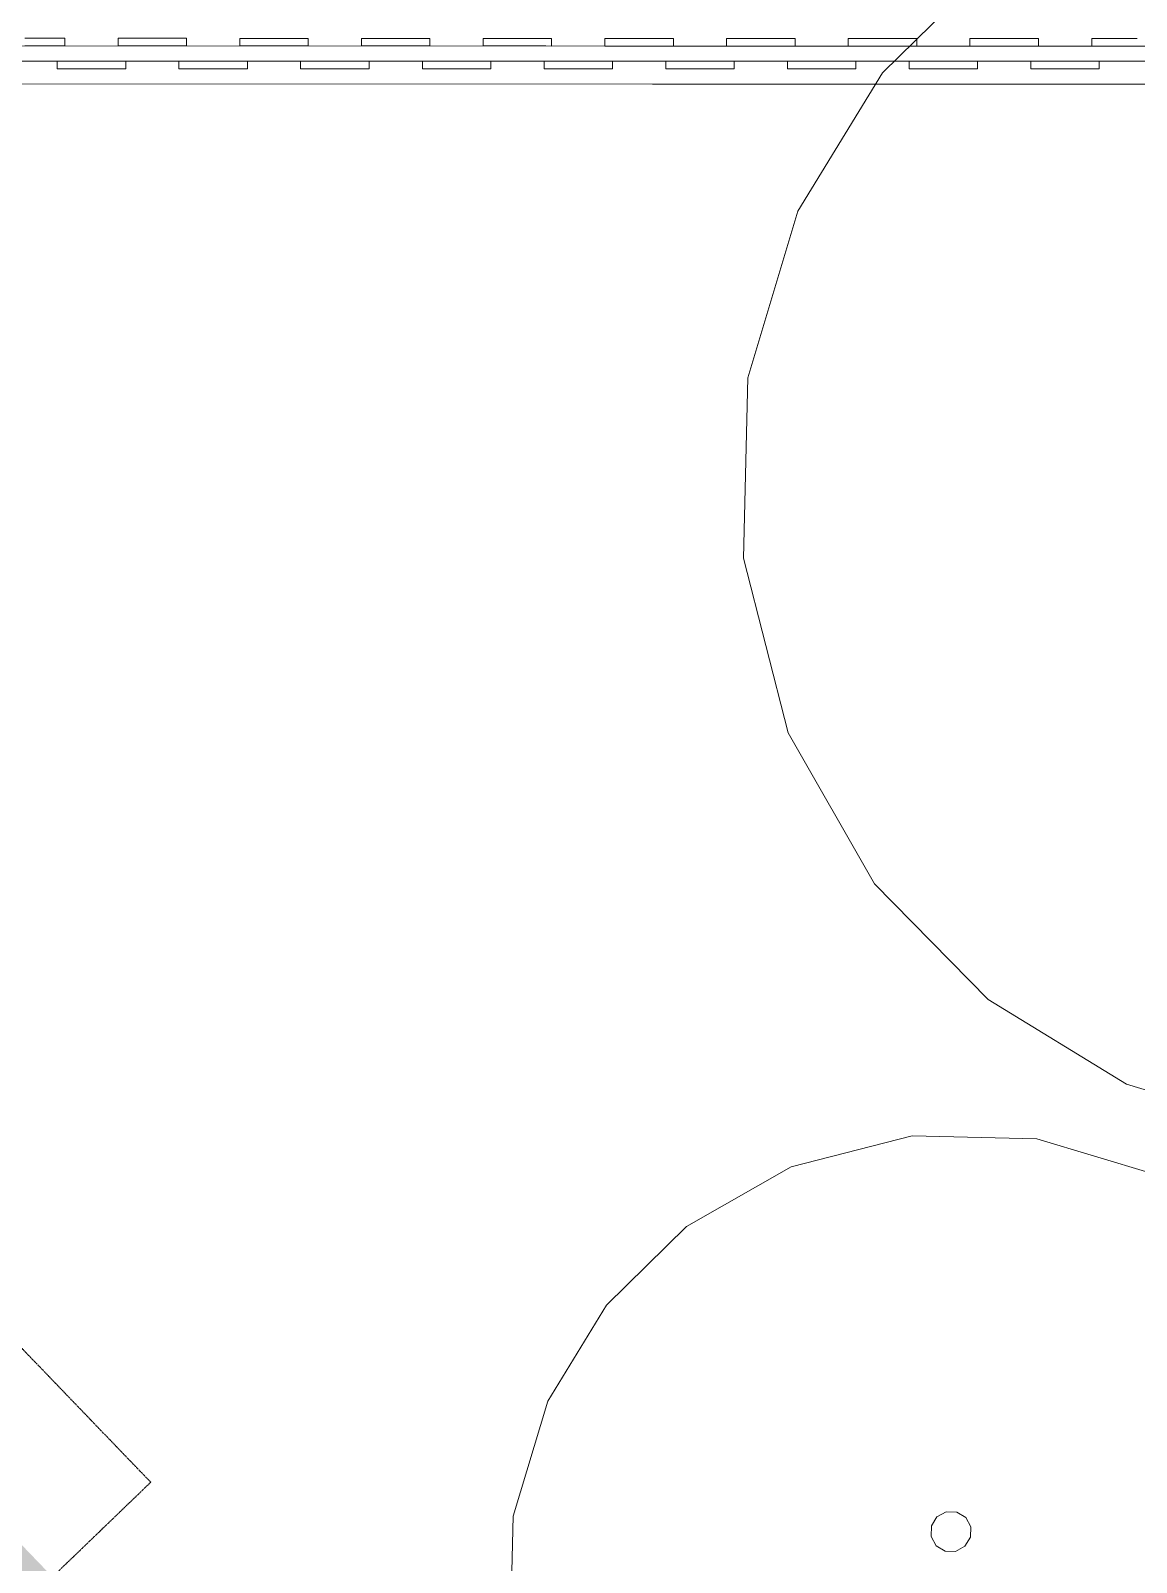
# Model space of a CAD drawing. Header units: millimetres. Extents: x -31757 to 121236, y -27283 to 59400.
# Drawn here: x 58835 to 61016, y 52931 to 55950 of the extents above; entities that cross this region are included whole.
import ezdxf

# ---------------------------------------------------------------- set-up
doc = ezdxf.new("R2010")
doc.units = ezdxf.units.MM
doc.linetypes.add('PHANTOM', pattern=[6.35, 3.175, -0.635, 0.635, -0.635, 0.635, -0.635])
doc.layers.add('10_見えがかり', color=7, linetype='Continuous', lineweight=13)
doc.layers.add('20_上部（屋根の外形・梁）', color=8, linetype='PHANTOM', lineweight=9)

msp = doc.modelspace()

# ---------------------------------------------------------------- hatches: boundary and pattern name
at = {"layer": '10_見えがかり'}
msp.add_hatch(color=8, dxfattribs=at).paths.add_polyline_path([(42365.7, 53851.9), (42479.8, 54008.2), (42603.8, 54156.9), (42665.2, 54227.2), (42723, 54329.7), (42881.7, 54581.9), (43063.8, 54817.6), (43267.7, 55034.8), (43491.5, 55231.4), (43733.1, 55405.6), (43990.3, 55555.9), (44260.8, 55680.7), (44542, 55779), (44831.3, 55849.9), (45113.4, 55890.8), (45126.1, 55892.6), (45423.7, 55906.9), (47816.4, 55906.5), (52850.6, 55905.8), (53007.7, 55905.8), (53241.3, 55905.8), (54357.6, 55905.6), (54625.4, 55905.6), (54627.5, 55905.5), (55040.7, 55905.4), (55250.6, 55873.5), (55555.2, 55795.2), (55850.5, 55686.8), (56133.5, 55549.2), (56401.1, 55384), (56650.9, 55192.8), (56879.6, 54978), (60015.9, 51721.4), (59993.6, 51699.9), (60382.1, 51296.5), (60274, 51192.5), (59901.1, 51579.6), (59829.4, 51510), (59704.9, 51389), (59196, 50899.2), (58999.5, 50705.7), (58849.5, 50557.9), (58500.7, 50219.1), (57999.8, 49721), (57502.7, 49231.4), (57154, 48880), (57142.7, 48868.8), (56815.3, 48543.2), (56309.1, 48028.2), (56152.5, 47870.4), (55810.5, 47525.5), (55485.3, 47190), (55131.2, 46829.4), (54643.1, 46321.1), (54162.4, 45825.1), (53814.8, 45458.4), (53606.4, 45241.3), (53532.7, 45164.4), (53479.2, 45108.7), (52996.9, 44594.7), (52522, 44093.2), (52294.3, 43847.3), (52178.7, 43722.5), (51847.2, 43368.9), (51380.5, 42859.8), (50890.2, 42329.6), (50576.8, 41983), (50235.5, 41610.4), (49818, 41144.2), (49765.3, 41085.3), (49302.1, 40573), (48967.5, 40194.4), (48644.2, 39833.2), (48180.1, 39302.8), (47722.9, 38785.1), (47553.1, 38588.5), (47392.7, 38402.7), (47073.7, 38037.8), (46615.8, 37502), (46164.6, 36979.1), (45838.8, 36592.9), (45535.2, 36237.6), (45072.4, 35683.3), (44616.2, 35141.8), (44319.2, 34781), (43995.5, 34393), (43550.1, 33846.7), (43111.2, 33313.5), (42801, 32927.8), (42488.3, 32544), (42053.7, 31998.2), (41611.1, 31447.6), (41310.8, 31065.1), (41007.9, 30684.7), (40574.4, 30126.9), (40138.2, 29571.3), (39909.1, 29272.3), (39891.6, 29285.9), (39872.6, 29261.3), (32761.7, 34756.3), (32608.6, 34882.9), (32463.8, 35019.5), (32328.3, 35165.4), (32202.6, 35319.9), (32087.4, 35482.2), (31983, 35651.8), (31890.1, 35827.9), (31808.8, 36009.7), (31739.7, 36196.4), (31683.1, 36387.3), (31639, 36581.5), (31607.8, 36778.1), (31589.6, 36976.4), (31584.5, 37175.4), (31592.4, 37374.4), (31613.3, 37572.4), (31647.3, 37768.6), (31694, 37962.1), (31753.3, 38152.2), (31825, 38338), (31895.9, 38490.9), (32118.9, 38816.4), (32136.5, 38844), (35925.4, 44403), (36028.1, 44553.6), (36318, 44979), (36378.3, 45067.4), (36524.9, 45282.6), (37696.6, 47001.6), (39118.1, 49087.1), (39858, 50172.7), (39862.7, 50179.7), (40319.1, 50849.2), (40623.3, 51295.5), (40989.2, 51832.4), (41141.4, 52055.7), (41297.5, 52284.7)])

# ---------------------------------------------------------------- linework, layer by layer
for points in [[(61324.3, 53774.5), (60996.2, 53873.6), (60723.4, 54040.4), (60499.6, 54268.6), (60329.2, 54566.1), (60241, 54910.6), (60249.5, 55266.1), (60348.5, 55594.2), (60515.3, 55867), (60743.5, 56090.8), (61041, 56261.2)], [(54642.5, 55895.7), (54642.5, 55898.2), (54642.5, 55900.7), (54642.5, 55903.2), (54642.5, 55905.7), (54642.5, 55908.2), (54642.5, 55910.7), (54642.5, 55913.2), (54642.5, 55915.7), (54642.5, 55918.2), (54642.5, 55920.7), (55421.3, 55920.6), (56200.1, 55920.5), (56978.9, 55920.4), (57757.7, 55920.3), (58536.5, 55920.1), (60094.1, 55919.9), (60872.9, 55919.8), (62430.4, 55919.6)], [(54642.5, 55895.7), (54642.5, 55898.2), (54642.5, 55900.7), (54642.5, 55903.2), (54642.5, 55905.7), (54642.5, 55908.2), (54642.5, 55910.7), (54642.5, 55913.2), (54642.5, 55915.7), (54642.5, 55918.2), (54642.5, 55920.7), (55421.3, 55920.6), (56200.1, 55920.5), (56978.9, 55920.4), (57757.7, 55920.3), (58536.5, 55920.1), (60094.1, 55919.9), (60872.9, 55919.8), (62430.4, 55919.6)], [(54642.5, 55895.7), (54642.5, 55898.2), (54642.5, 55900.7), (54642.5, 55903.2), (54642.5, 55905.7), (54642.5, 55908.2), (54642.5, 55910.7), (54642.5, 55913.2), (54642.5, 55915.7), (54642.5, 55918.2), (54642.5, 55920.7), (55421.3, 55920.6), (56200.1, 55920.5), (56978.9, 55920.4), (57757.7, 55920.3), (58536.5, 55920.1), (60094.1, 55919.9), (60872.9, 55919.8), (62430.4, 55919.6)], [(58824, 55935.1), (58835.3, 55935.1), (58846.5, 55935.1), (58869, 55935.1), (58880.3, 55935.1), (58891.5, 55935.1), (58902.8, 55935.1), (58902.8, 55933.8), (58902.8, 55932.6), (58902.8, 55931.3), (58902.8, 55928.8), (58902.8, 55927.6), (58902.8, 55926.3), (58902.8, 55923.8), (58902.8, 55922.6), (58902.8, 55921.3), (58902.8, 55920.1), (58891.5, 55920.1), (58869, 55920.1), (58846.5, 55920.1), (58835.3, 55920.1), (58824, 55920.1)], [(59007.8, 55920.1), (59007.8, 55922.6), (59007.8, 55923.8), (59007.8, 55925.1), (59007.8, 55926.3), (59007.8, 55928.8), (59007.8, 55930.1), (59007.8, 55931.3), (59007.8, 55932.6), (59007.8, 55933.8), (59007.8, 55935.1), (59019, 55935.1), (59030.3, 55935.1), (59041.5, 55935.1), (59052.8, 55935.1), (59064, 55935.1), (59086.5, 55935.1), (59097.8, 55935.1), (59109, 55935.1), (59120.3, 55935.1), (59131.5, 55935.1), (59142.8, 55935.1), (59142.8, 55932.6), (59142.8, 55928.8), (59142.8, 55926.3), (59142.8, 55925.1), (59142.8, 55923.8), (59142.8, 55922.6), (59142.8, 55920.1), (59131.5, 55920.1), (59097.8, 55920.1), (59086.5, 55920.1), (59075.3, 55920.1), (59064, 55920.1), (59052.8, 55920.1), (59019, 55920.1), (59007.8, 55920.1)], [(59247.8, 55928.8), (59247.8, 55930), (59247.8, 55931.3), (59247.8, 55932.5), (59247.8, 55933.8), (59247.8, 55935), (59259, 55935), (59270.3, 55935), (59281.5, 55935), (59292.8, 55935), (59304, 55935), (59326.5, 55935), (59337.8, 55935), (59349, 55935), (59371.5, 55935), (59382.8, 55935), (59382.8, 55932.5), (59382.8, 55931.3), (59382.8, 55928.8), (59382.8, 55927.5), (59382.8, 55923.8), (59382.8, 55922.5), (59382.8, 55920), (59371.5, 55920), (59360.3, 55920), (59349, 55920), (59337.8, 55920), (59315.3, 55920), (59304, 55920), (59292.8, 55920), (59281.5, 55920), (59259, 55920), (59247.8, 55920), (59247.8, 55921.3), (59247.8, 55922.5), (59247.8, 55923.8), (59247.8, 55928.8)], [(59487.8, 55927.5), (59487.8, 55930), (59487.8, 55931.3), (59487.8, 55932.5), (59487.8, 55933.8), (59487.8, 55935), (59499, 55935), (59521.5, 55935), (59532.8, 55935), (59555.3, 55935), (59577.8, 55935), (59589, 55935), (59600.3, 55935), (59611.5, 55935), (59622.8, 55935), (59622.8, 55931.2), (59622.8, 55930), (59622.8, 55925), (59622.8, 55923.7), (59622.8, 55922.5), (59622.8, 55921.2), (59622.8, 55920), (59611.5, 55920), (59600.3, 55920), (59577.8, 55920), (59566.5, 55920), (59555.3, 55920), (59544, 55920), (59532.8, 55920), (59521.5, 55920), (59510.3, 55920), (59499, 55920), (59487.8, 55920), (59487.8, 55921.3), (59487.8, 55922.5), (59487.8, 55923.8), (59487.8, 55927.5)], [(59727.8, 55927.5), (59727.8, 55930), (59727.8, 55931.2), (59727.8, 55932.5), (59727.8, 55933.7), (59727.8, 55935), (59739, 55935), (59750.3, 55935), (59761.5, 55935), (59772.8, 55935), (59784, 55935), (59795.3, 55935), (59806.5, 55935), (59817.8, 55935), (59829, 55935), (59840.3, 55935), (59851.5, 55935), (59862.8, 55934.9), (59862.8, 55933.7), (59862.8, 55932.4), (59862.8, 55931.2), (59862.8, 55929.9), (59862.8, 55928.7), (59862.8, 55926.2), (59862.8, 55924.9), (59862.8, 55922.4), (59862.8, 55921.2), (59862.8, 55919.9), (59851.5, 55920), (59840.3, 55920), (59829, 55920), (59817.8, 55920), (59806.5, 55920), (59795.3, 55920), (59784, 55920), (59772.8, 55920), (59761.5, 55920), (59750.3, 55920), (59739, 55920), (59727.8, 55920), (59727.8, 55921.2), (59727.8, 55922.5), (59727.8, 55923.7), (59727.8, 55925), (59727.8, 55926.2), (59727.8, 55927.5)], [(59967.8, 55928.7), (59967.8, 55929.9), (59967.8, 55931.2), (59967.8, 55932.4), (59967.8, 55934.9), (59990.3, 55934.9), (60001.5, 55934.9), (60035.3, 55934.9), (60046.5, 55934.9), (60069, 55934.9), (60080.3, 55934.9), (60102.8, 55934.9), (60102.8, 55931.2), (60102.8, 55929.9), (60102.8, 55924.9), (60102.8, 55923.7), (60102.8, 55919.9), (60091.5, 55919.9), (60080.3, 55919.9), (60057.8, 55919.9), (60046.5, 55919.9), (60024, 55919.9), (60012.8, 55919.9), (60001.5, 55919.9), (59990.3, 55919.9), (59979, 55919.9), (59967.8, 55919.9), (59967.8, 55922.4), (59967.8, 55923.7), (59967.8, 55924.9), (59967.8, 55926.2), (59967.8, 55928.7)], [(60207.8, 55919.9), (60207.8, 55922.4), (60207.8, 55924.9), (60207.8, 55926.1), (60207.8, 55929.9), (60207.8, 55931.1), (60207.8, 55932.4), (60207.8, 55933.6), (60207.8, 55934.9), (60219, 55934.9), (60241.5, 55934.9), (60264, 55934.9), (60275.3, 55934.9), (60286.5, 55934.9), (60297.8, 55934.9), (60309, 55934.9), (60320.3, 55934.9), (60342.8, 55934.9), (60342.8, 55931.1), (60342.8, 55928.6), (60342.8, 55926.1), (60342.8, 55924.9), (60342.8, 55923.6), (60342.8, 55919.9), (60331.5, 55919.9), (60320.3, 55919.9), (60309, 55919.9), (60297.8, 55919.9), (60286.5, 55919.9), (60275.3, 55919.9), (60264, 55919.9), (60252.8, 55919.9), (60241.5, 55919.9), (60230.3, 55919.9), (60219, 55919.9), (60207.8, 55919.9)], [(60447.8, 55927.4), (60447.8, 55929.9), (60447.8, 55931.1), (60447.8, 55932.4), (60447.8, 55933.6), (60447.8, 55934.9), (60459, 55934.9), (60470.3, 55934.9), (60492.8, 55934.9), (60504, 55934.9), (60515.3, 55934.9), (60537.8, 55934.9), (60549, 55934.8), (60560.3, 55934.8), (60571.5, 55934.8), (60582.8, 55934.8), (60582.8, 55933.6), (60582.8, 55931.1), (60582.8, 55929.8), (60582.8, 55928.6), (60582.8, 55924.8), (60582.8, 55923.6), (60582.8, 55922.3), (60582.8, 55921.1), (60582.8, 55919.8), (60571.5, 55919.8), (60549, 55919.8), (60526.5, 55919.9), (60515.3, 55919.9), (60504, 55919.9), (60492.8, 55919.9), (60481.5, 55919.9), (60470.3, 55919.9), (60447.8, 55919.9), (60447.8, 55921.1), (60447.8, 55923.6), (60447.8, 55924.9), (60447.8, 55926.1), (60447.8, 55927.4)], [(60687.8, 55928.6), (60687.8, 55929.8), (60687.8, 55931.1), (60687.8, 55933.6), (60687.8, 55934.8), (60699, 55934.8), (60710.3, 55934.8), (60732.8, 55934.8), (60744, 55934.8), (60766.5, 55934.8), (60777.8, 55934.8), (60789, 55934.8), (60800.3, 55934.8), (60811.5, 55934.8), (60822.8, 55934.8), (60822.8, 55933.6), (60822.8, 55929.8), (60822.8, 55928.6), (60822.8, 55926.1), (60822.8, 55924.8), (60822.8, 55921.1), (60822.8, 55919.8), (60811.5, 55919.8), (60789, 55919.8), (60766.5, 55919.8), (60732.8, 55919.8), (60721.5, 55919.8), (60710.3, 55919.8), (60699, 55919.8), (60687.8, 55919.8), (60687.8, 55923.6), (60687.8, 55924.8), (60687.8, 55926.1), (60687.8, 55928.6)], [(60927.8, 55919.8), (60927.8, 55922.3), (60927.8, 55923.5), (60927.8, 55924.8), (60927.8, 55926), (60927.8, 55933.5), (60927.8, 55934.8), (60939, 55934.8), (60961.5, 55934.8), (60972.8, 55934.8), (60984, 55934.8), (61006.5, 55934.8), (61017.8, 55934.8)], [(61017.8, 55919.8), (61006.5, 55919.8), (60995.3, 55919.8), (60984, 55919.8), (60972.8, 55919.8), (60961.5, 55919.8), (60950.3, 55919.8), (60939, 55919.8), (60927.8, 55919.8)], [(61651.7, 55889.7), (60872.9, 55889.8), (60094.1, 55889.9), (59315.3, 55890), (58536.5, 55890.1), (57757.7, 55890.3), (56978.9, 55890.4), (56200.1, 55890.5), (55421.3, 55890.6), (54642.5, 55890.7), (54642.5, 55895.7)], [(61651.7, 55889.7), (60872.9, 55889.8), (60094.1, 55889.9), (59315.3, 55890), (58536.5, 55890.1), (57757.7, 55890.3), (56978.9, 55890.4), (56200.1, 55890.5), (55421.3, 55890.6), (54642.5, 55890.7), (54642.5, 55895.7)], [(61651.7, 55889.7), (60872.9, 55889.8), (60094.1, 55889.9), (59315.3, 55890), (58536.5, 55890.1), (57757.7, 55890.3), (56978.9, 55890.4), (56200.1, 55890.5), (55421.3, 55890.6), (54642.5, 55890.7), (54642.5, 55895.7)], [(58887.8, 55882.6), (58887.8, 55887.6), (58887.8, 55888.8), (58887.8, 55890.1), (58899, 55890.1), (58910.3, 55890.1), (58921.5, 55890.1), (58932.8, 55890.1), (58944, 55890.1), (58955.3, 55890.1), (58977.8, 55890.1), (58989, 55890.1), (59000.3, 55890.1), (59011.5, 55890.1), (59022.8, 55890.1), (59022.8, 55888.8), (59022.8, 55887.6), (59022.8, 55886.3), (59022.8, 55885.1), (59022.8, 55883.8), (59022.8, 55880.1), (59022.8, 55878.8), (59022.8, 55877.6), (59022.8, 55875.1), (59011.5, 55875.1), (59000.3, 55875.1), (58989, 55875.1), (58966.5, 55875.1), (58955.3, 55875.1), (58944, 55875.1), (58932.8, 55875.1), (58921.5, 55875.1), (58899, 55875.1), (58887.8, 55875.1), (58887.8, 55876.3), (58887.8, 55880.1), (58887.8, 55882.6)], [(59127.8, 55875.1), (59127.8, 55877.6), (59127.8, 55878.8), (59127.8, 55880.1), (59127.8, 55885.1), (59127.8, 55886.3), (59127.8, 55887.6), (59127.8, 55888.8), (59127.8, 55890.1), (59139, 55890.1), (59150.3, 55890.1), (59161.5, 55890.1), (59172.8, 55890), (59184, 55890), (59217.8, 55890), (59229, 55890), (59240.3, 55890), (59251.5, 55890), (59262.8, 55890), (59262.8, 55887.5), (59262.8, 55883.8), (59262.8, 55880), (59262.8, 55878.8), (59262.8, 55877.5), (59262.8, 55876.3), (59262.8, 55875), (59251.5, 55875), (59240.3, 55875), (59217.8, 55875), (59195.3, 55875), (59184, 55875), (59172.8, 55875), (59161.5, 55875.1), (59150.3, 55875.1), (59139, 55875.1), (59127.8, 55875.1)], [(59367.8, 55875), (59367.8, 55877.5), (59367.8, 55878.8), (59367.8, 55885), (59367.8, 55886.3), (59367.8, 55887.5), (59367.8, 55890), (59379, 55890), (59390.3, 55890), (59401.5, 55890), (59412.8, 55890), (59424, 55890), (59435.3, 55890), (59457.8, 55890), (59491.5, 55890), (59502.8, 55890), (59502.8, 55888.8), (59502.8, 55887.5), (59502.8, 55883.8), (59502.8, 55880), (59502.8, 55878.8), (59502.8, 55877.5), (59502.8, 55876.3), (59502.8, 55875), (59491.5, 55875), (59457.8, 55875), (59446.5, 55875), (59435.3, 55875), (59424, 55875), (59412.8, 55875), (59379, 55875), (59367.8, 55875)], [(59607.8, 55883.7), (59607.8, 55885), (59607.8, 55886.2), (59607.8, 55890), (59641.5, 55890), (59652.8, 55890), (59675.3, 55890), (59686.5, 55890), (59709, 55890), (59720.3, 55890), (59731.5, 55890), (59742.8, 55890), (59742.8, 55886.2), (59742.8, 55885), (59742.8, 55883.7), (59742.8, 55881.2), (59742.8, 55880), (59742.8, 55878.7), (59742.8, 55875), (59731.5, 55875), (59709, 55875), (59697.8, 55875), (59675.3, 55875), (59652.8, 55875), (59641.5, 55875), (59630.3, 55875), (59619, 55875), (59607.8, 55875), (59607.8, 55876.2), (59607.8, 55878.7), (59607.8, 55880), (59607.8, 55881.2), (59607.8, 55883.7)], [(59847.8, 55882.5), (59847.8, 55883.7), (59847.8, 55886.2), (59847.8, 55887.5), (59847.8, 55888.7), (59847.8, 55890), (59859, 55889.9), (59870.3, 55889.9), (59881.5, 55889.9), (59892.8, 55889.9), (59904, 55889.9), (59926.5, 55889.9), (59937.8, 55889.9), (59949, 55889.9), (59960.3, 55889.9), (59971.5, 55889.9), (59982.8, 55889.9), (59982.8, 55888.7), (59982.8, 55887.4), (59982.8, 55884.9), (59982.8, 55883.7), (59982.8, 55881.2), (59982.8, 55879.9), (59982.8, 55877.4), (59982.8, 55876.2), (59982.8, 55874.9), (59971.5, 55874.9), (59960.3, 55874.9), (59949, 55874.9), (59937.8, 55874.9), (59915.3, 55874.9), (59892.8, 55874.9), (59881.5, 55874.9), (59870.3, 55874.9), (59859, 55874.9), (59847.8, 55875), (59847.8, 55877.5), (59847.8, 55878.7), (59847.8, 55881.2), (59847.8, 55882.5)], [(60087.8, 55882.4), (60087.8, 55883.7), (60087.8, 55886.2), (60087.8, 55887.4), (60087.8, 55888.7), (60087.8, 55889.9), (60099, 55889.9), (60121.5, 55889.9), (60132.8, 55889.9), (60144, 55889.9), (60166.5, 55889.9), (60177.8, 55889.9), (60189, 55889.9), (60200.3, 55889.9), (60211.5, 55889.9), (60222.8, 55889.9), (60222.8, 55887.4), (60222.8, 55886.1), (60222.8, 55884.9), (60222.8, 55883.6), (60222.8, 55882.4), (60222.8, 55877.4), (60222.8, 55876.1), (60222.8, 55874.9), (60200.3, 55874.9), (60177.8, 55874.9), (60166.5, 55874.9), (60155.3, 55874.9), (60144, 55874.9), (60132.8, 55874.9), (60121.5, 55874.9), (60110.3, 55874.9), (60099, 55874.9), (60087.8, 55874.9), (60087.8, 55876.2), (60087.8, 55877.4), (60087.8, 55878.7), (60087.8, 55879.9), (60087.8, 55881.2), (60087.8, 55882.4)], [(60327.8, 55874.9), (60327.8, 55877.4), (60327.8, 55878.6), (60327.8, 55879.9), (60327.8, 55883.6), (60327.8, 55886.1), (60327.8, 55887.4), (60327.8, 55888.6), (60327.8, 55889.9), (60350.3, 55889.9), (60372.8, 55889.9), (60395.3, 55889.9), (60406.5, 55889.9), (60429, 55889.9), (60440.3, 55889.9), (60462.8, 55889.9), (60462.8, 55888.6), (60462.8, 55887.4), (60462.8, 55882.4), (60462.8, 55881.1), (60462.8, 55879.9), (60462.8, 55878.6), (60462.8, 55876.1), (60462.8, 55874.9), (60451.5, 55874.9), (60440.3, 55874.9), (60429, 55874.9), (60417.8, 55874.9), (60395.3, 55874.9), (60384, 55874.9), (60372.8, 55874.9), (60361.5, 55874.9), (60339, 55874.9), (60327.8, 55874.9)], [(60567.8, 55887.3), (60567.8, 55888.6), (60567.8, 55889.8), (60579, 55889.8), (60601.5, 55889.8), (60624, 55889.8), (60635.3, 55889.8), (60646.5, 55889.8), (60680.3, 55889.8), (60702.8, 55889.8), (60702.8, 55887.3), (60702.8, 55886.1), (60702.8, 55881.1), (60702.8, 55879.8), (60702.8, 55878.6), (60702.8, 55877.3), (60702.8, 55876.1), (60702.8, 55874.8), (60691.5, 55874.8), (60669, 55874.8), (60657.8, 55874.8), (60646.5, 55874.8), (60635.3, 55874.8), (60624, 55874.8), (60612.8, 55874.8), (60601.5, 55874.8), (60579, 55874.8), (60567.8, 55874.8), (60567.8, 55877.3), (60567.8, 55878.6), (60567.8, 55879.8), (60567.8, 55881.1), (60567.8, 55887.3)], [(60807.8, 55882.3), (60807.8, 55883.6), (60807.8, 55884.8), (60807.8, 55886.1), (60807.8, 55887.3), (60807.8, 55888.6), (60807.8, 55889.8), (60819, 55889.8), (60830.3, 55889.8), (60841.5, 55889.8), (60852.8, 55889.8), (60864, 55889.8), (60875.3, 55889.8), (60897.8, 55889.8), (60909, 55889.8), (60920.3, 55889.8), (60931.5, 55889.8), (60942.8, 55889.8), (60942.8, 55888.5), (60942.8, 55884.8), (60942.8, 55883.5), (60942.8, 55881), (60942.8, 55879.8), (60942.8, 55876), (60942.8, 55874.8), (60931.5, 55874.8), (60920.3, 55874.8), (60909, 55874.8), (60897.8, 55874.8), (60886.5, 55874.8), (60875.3, 55874.8), (60864, 55874.8), (60852.8, 55874.8), (60841.5, 55874.8), (60830.3, 55874.8), (60819, 55874.8), (60807.8, 55874.8), (60807.8, 55876.1), (60807.8, 55877.3), (60807.8, 55878.6), (60807.8, 55882.3)], [(55336.9, 55838.6), (56227.6, 55845.5), (58783.6, 55845.1), (60061.6, 55844.9), (62617.6, 55844.5)], [(59855.6, 53249.1), (59971, 53437.9), (60129, 53592.9), (60335, 53710.8), (60573.5, 53771.9), (60819.6, 53766), (61046.8, 53697.5)], [(61221.7, 52162.5), (61015.7, 52044.5), (60777.2, 51983.5), (60531.1, 51989.3), (60303.9, 52057.9), (60115.1, 52173.3), (59960.1, 52331.4), (59842.2, 52537.3), (59781.1, 52775.8), (59787, 53021.9), (59855.6, 53249.1)], [(60622.7, 53020.8), (60641, 53030.7), (60661.7, 53030.3), (60679.4, 53019.5), (60689.3, 53001.3), (60688.7, 52980.5), (60677.8, 52962.8), (60659.5, 52952.8), (60638.7, 52953.2), (60621, 52964), (60611.2, 52982.2), (60611.8, 53003), (60622.7, 53020.8)]]:
    msp.add_lwpolyline(points, dxfattribs=at)
at = {"layer": '20_上部（屋根の外形・梁）'}
msp.add_lwpolyline([(58736.7, 53437.4), (58845.9, 53324), (58853.2, 53316.5), (59013.4, 53150), (59071.7, 53089.6), (59072.1, 53089), (59071.6, 53088.5), (58877, 52901.1)], dxfattribs=at)

doc.saveas('drawing.dxf')
